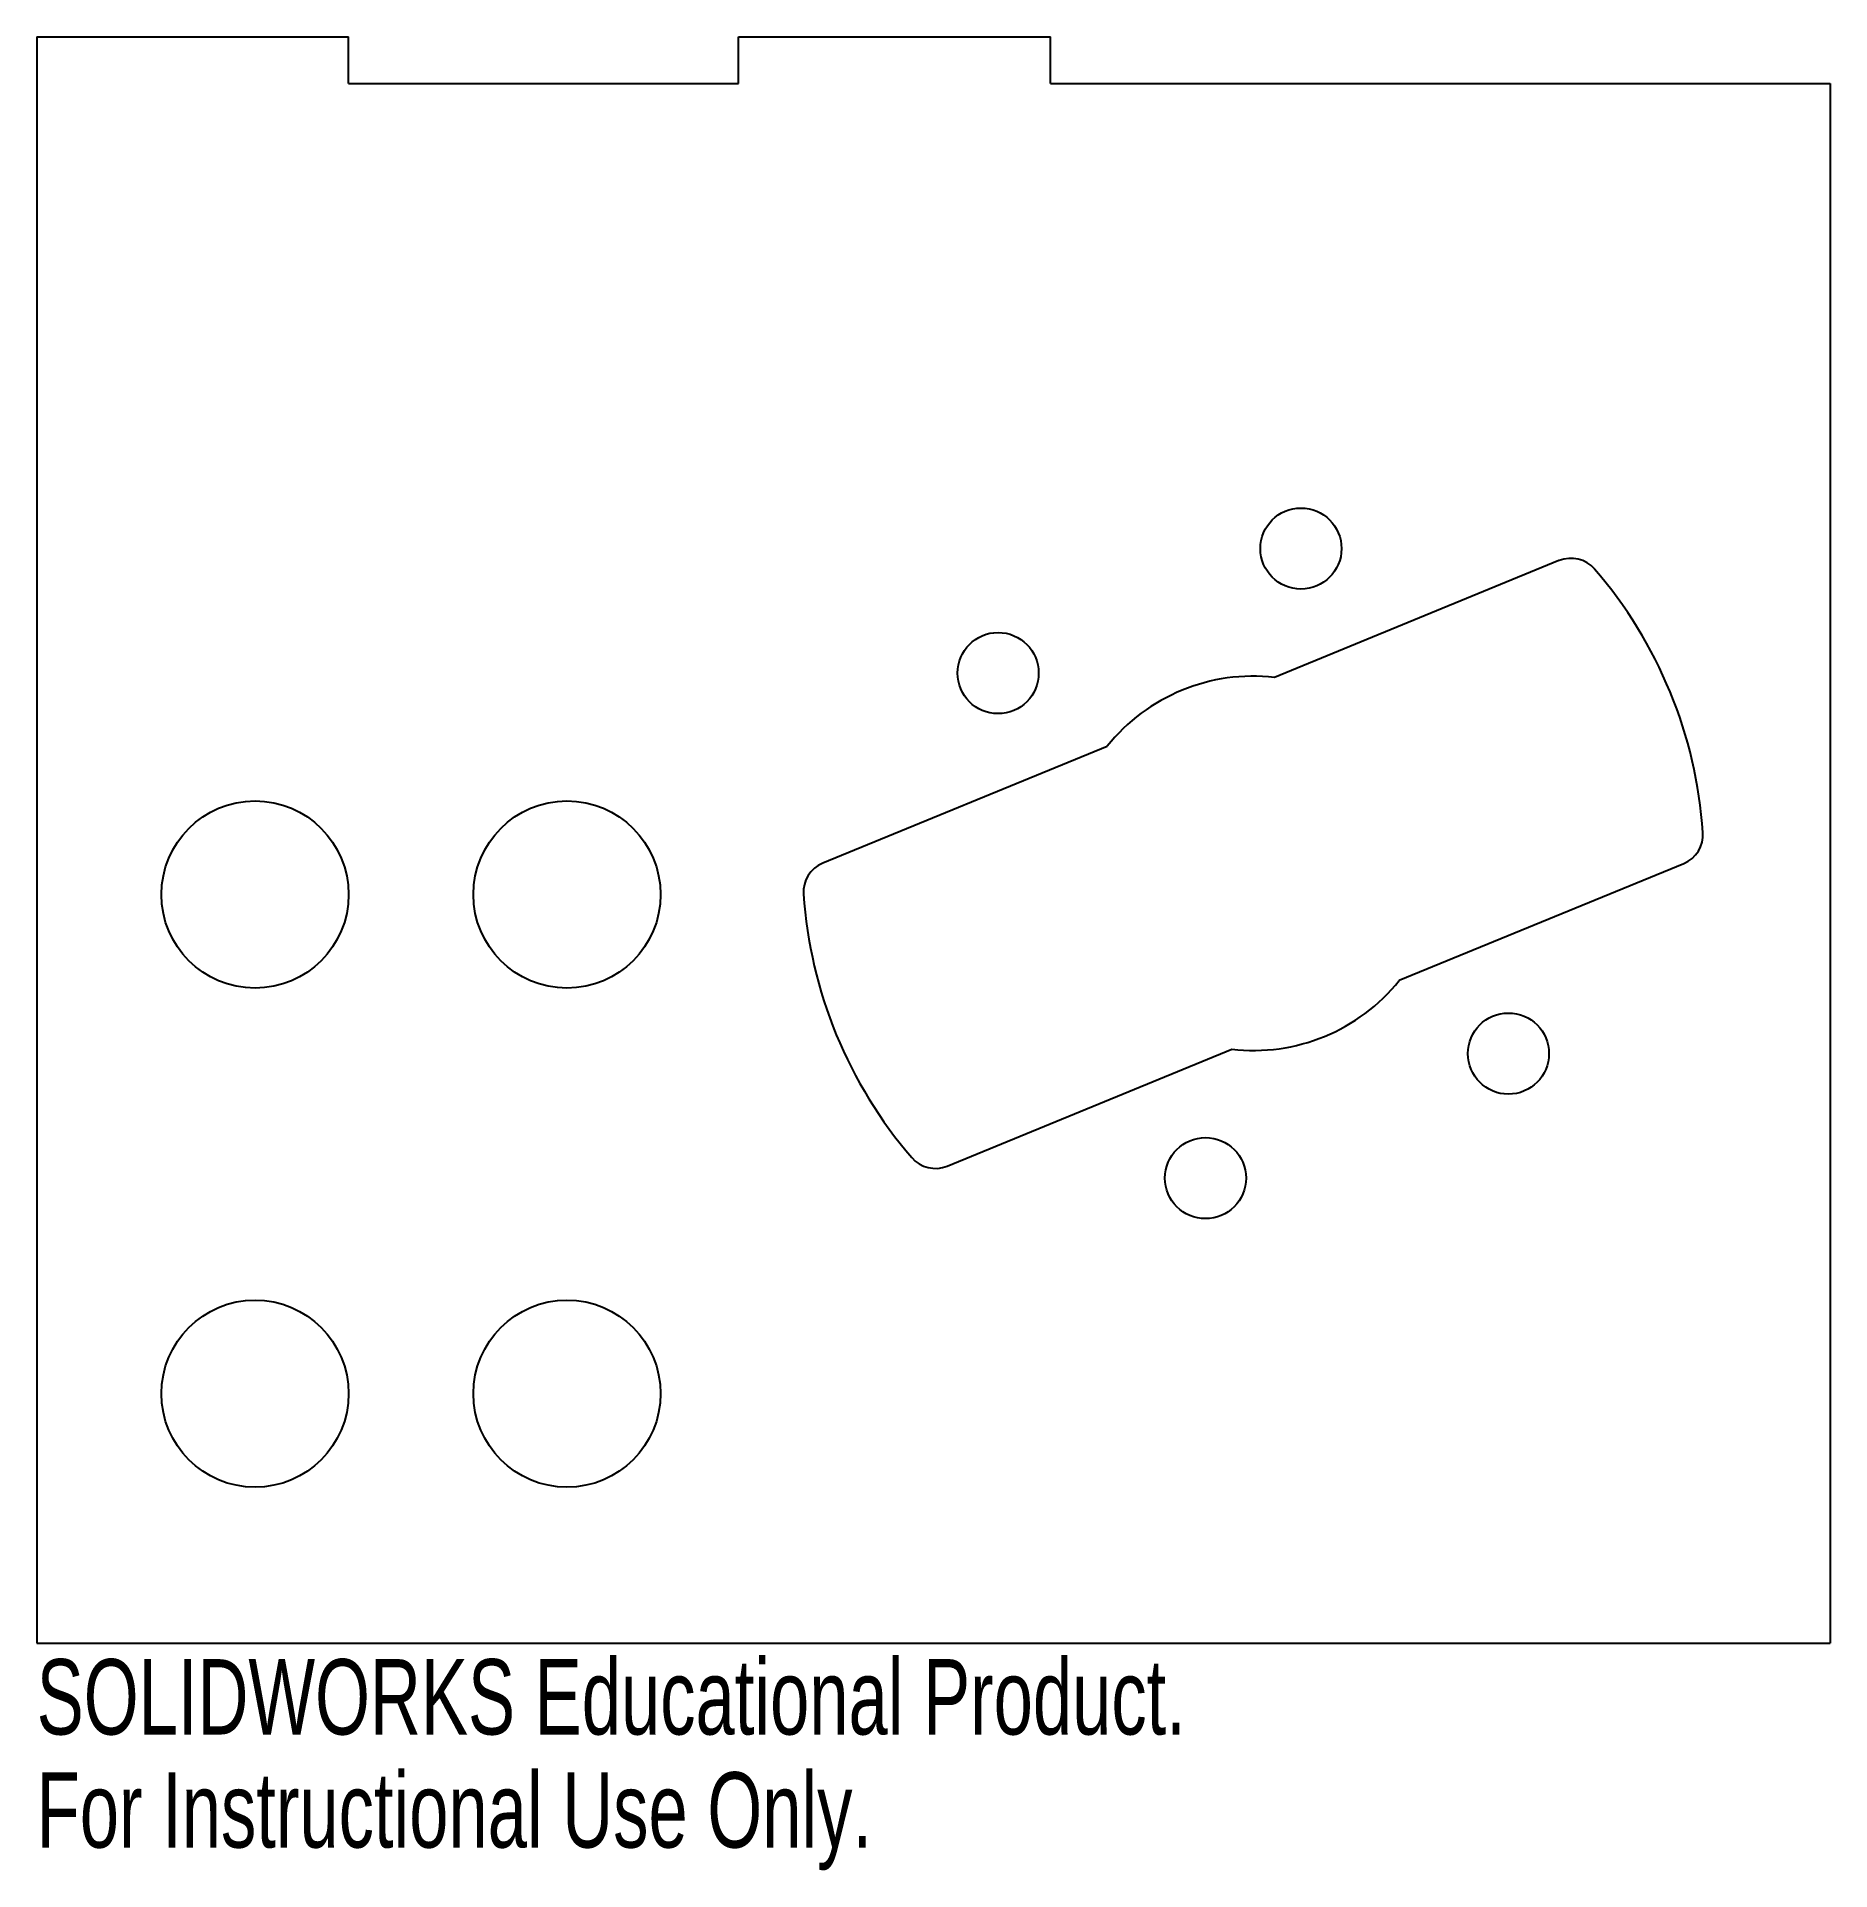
# Model space of a CAD drawing. Header units: millimetres. Extents: x -56 to 58, y -65 to 53.
import ezdxf

# ---------------------------------------------------------------- set-up
doc = ezdxf.new("R2010")
doc.units = ezdxf.units.MM
doc.styles.add('SLDTEXTSTYLE0', font='TXT', dxfattribs={"width": 0.7})

msp = doc.modelspace()

# ---------------------------------------------------------------- linework, layer by layer
at = {"color": 7, "linetype": 'Continuous', "lineweight": 25}
for p, q in [((-56.5, 53), (-56.5, -50)), ((-56.5, 53), (-36.5, 53)), ((-36.5, 50), (-36.5, 53)), ((-11.5, 53), (8.5, 53)), ((-11.5, 50), (-11.5, 53)), ((8.5, 50), (8.5, 53)), ((-36.5, 50), (-11.5, 50)), ((8.5, 50), (58.5, 50)), ((58.5, 50), (58.5, -50)), ((41.1, 19.41), (22.87, 11.92)), ((12.14, 7.5), (-6.1, 0.01)), ((30.86, -7.5), (49.1, -0.01)), ((1.88, -19.41), (20.12, -11.92)), ((-56.5, -50), (58.5, -50))]:
    msp.add_line(p, q, dxfattribs=at)
for centre, radius in [((24.56, 20.18), 2.6), ((5.14, 12.2), 2.6), ((-42.5, -2), 6), ((-22.5, -2), 6), ((37.86, -12.2), 2.6), ((18.44, -20.18), 2.6), ((-42.5, -34), 6), ((-22.5, -34), 6)]:
    msp.add_circle(centre, radius, dxfattribs=at)
for centre, radius, start, end in [((41.88, 17.56), 2, 40.7603, 112.6637), ((21.5, 0), 28.9, 3.9197, 40.7603), ((21.5, 0), 12, 83.4466, 141.295), ((48.34, 1.84), 2, 292.34, 3.9197), ((-5.34, -1.84), 2, 112.34, 183.9197), ((21.5, 0), 28.9, 183.9197, 220.7603), ((21.5, 0), 12, 263.385, 321.295), ((1.12, -17.56), 2, 220.7603, 292.34)]:
    msp.add_arc(centre, radius, start, end, dxfattribs=at)

# ---------------------------------------------------------------- texts
at = {"color": 7, "linetype": 'Continuous', "char_height": 4.8336, "attachment_point": 1, "style": 'SLDTEXTSTYLE0'}
for s, insert in [('SOLIDWORKS Educational Product.', (-56.5, -51.02)), ('For Instructional Use Only.', (-56.5, -58.27))]:
    msp.add_mtext(s, dxfattribs=dict(at, insert=insert))

doc.saveas('drawing.dxf')
